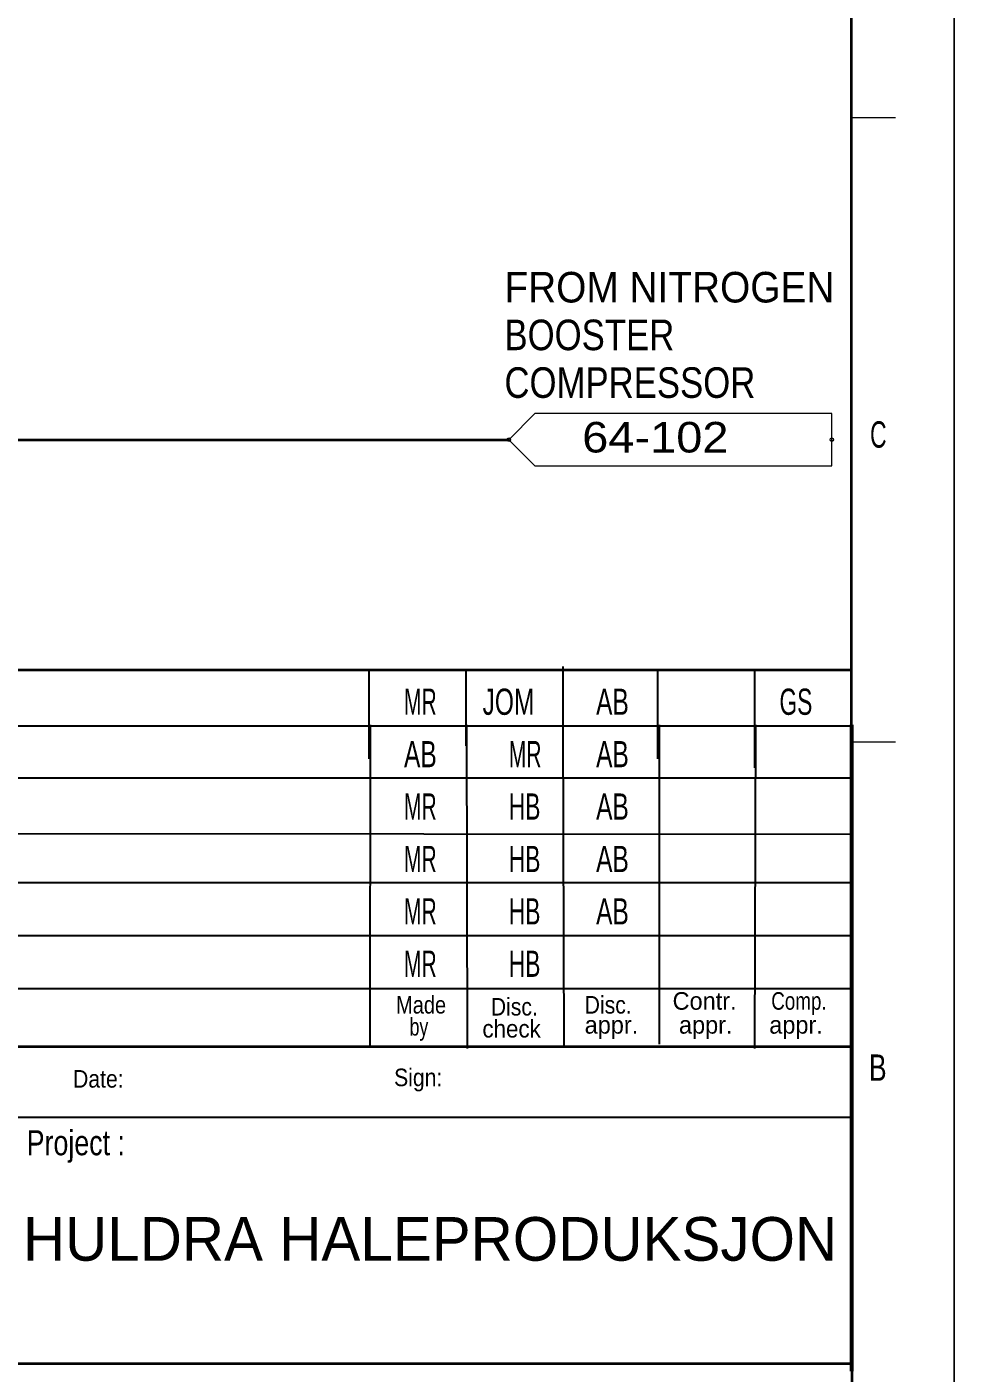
# Model space of a CAD drawing. Header units: millimetres. Extents: x 0 to 845, y 0 to 594.
# Drawn here: x 734.8 to 841, y 83.1 to 237.3 of the extents above; entities that cross this region are included whole.
import ezdxf
from ezdxf.enums import TextEntityAlignment as Align

# ---------------------------------------------------------------- set-up
doc = ezdxf.new("R2010")
doc.units = ezdxf.units.MM
doc.header["$LTSCALE"] = 0.8
doc.header["$PDMODE"] = 32
doc.header["$PDSIZE"] = 0.4
for name, color, linetype, lineweight in [('1', 7, 'Continuous', 13), ('12', 7, 'Continuous', 13), ('40', 7, 'Continuous', 35), ('43', 7, 'Continuous', 13), ('9', 7, 'Continuous', 13)]:
    doc.layers.add(name, color=color, linetype=linetype, lineweight=lineweight)
doc.layers.add('2', color=7, linetype='Continuous')

msp = doc.modelspace()

# ---------------------------------------------------------------- linework, layer by layer
at = {"layer": '1'}
for p, q in [((834.2748, 226.8378), (829.263, 226.8378)), ((834.2748, 155.3567), (829.263, 155.3567))]:
    msp.add_line(p, q, dxfattribs=at)
at = {"layer": '1', "lineweight": 25}
for p, q in [((774.0157, 153.4646), (774.0157, 163.7795)), ((785.1181, 154.9606), (785.1181, 163.7795)), ((796.2205, 153.1496), (796.2205, 164.0157)), ((807.0866, 153.4646), (807.0866, 163.7795)), ((818.189, 152.4409), (818.189, 163.7795)), ((648.7402, 157.2441), (829.0551, 157.2441)), ((774.1331, 157.3701), (774.0709, 120.4906)), ((785.1591, 157.3701), (785.2441, 120.3071)), ((796.185, 157.3701), (796.2906, 120.4551)), ((807.211, 157.3701), (807.222, 120.7858)), ((818.237, 157.3701), (818.1535, 120.289)), ((648.8252, 151.274), (829.2693, 151.274)), ((648.8268, 144.9488), (829.2677, 144.852)), ((648.8276, 139.2898), (829.2701, 139.285)), ((648.8173, 133.2315), (829.2748, 133.2315)), ((648.8126, 127.1669), (829.263, 127.1669)), ((648.7228, 112.4181), (829.2756, 112.4181))]:
    msp.add_line(p, q, dxfattribs=at)
at = {"layer": '1', "lineweight": 53}
msp.add_line((829.263, 157.3701), (829.263, 83.348), dxfattribs=at)
at = {"layer": '1', "lineweight": 35}
msp.add_line((829.2567, 120.4906), (648.8079, 120.4748), dxfattribs=at)
for points in [[(829.263, 112.0142), (829.263, 582.2276), (10.3331, 582.2276), (10.3331, 10.3819)], [(648.7795, 84.0008), (648.8378, 163.6693), (829.263, 163.6693)]]:
    msp.add_lwpolyline(points, dxfattribs=at)
msp.add_lwpolyline([(648.8102, 84.2291), (829.2709, 84.2291), (829.2709, 10.4063), (648.8102, 10.4063)], close=True, dxfattribs=at)
at = {"layer": '12'}
msp.add_lwpolyline([(0, 594), (841, 594), (841, 0), (0, 0)], close=True, dxfattribs=at)
at = {"layer": '40'}
msp.add_line((530, 190), (790, 190), dxfattribs=at)
at = {"layer": '43'}
msp.add_lwpolyline([(827, 193), (793, 193), (790, 190), (793, 187), (827, 187)], close=True, dxfattribs=at)
for p in [(790, 190), (827, 190)]:
    msp.add_point(p, dxfattribs=at)
at = {"layer": '9'}
msp.add_lwpolyline([(0, 0), (841, 0), (841, 594), (0, 594)], close=True, dxfattribs=at)

# ---------------------------------------------------------------- texts
at = {"layer": '1'}
for s, width, p in [('C', 0.65, (833.2701, 189.0835)), ('B', 0.75, (833.2701, 116.5961))]:
    msp.add_text(s, height=3.02, dxfattribs=dict(at, width=width)).set_placement(p, align=Align.RIGHT)
for s, height, width, p in [('Made', 2.013, 0.85, (777.0953, 124.2937)), ('Disc.', 2.013, 0.9, (798.6913, 124.2929)), ('Comp.', 2.013, 0.8, (820.0591, 124.7354)), ('Disc.', 2.013, 0.9, (787.9386, 124.0717)), ('by', 2.013, 0.75, (778.6441, 121.7756)), ('check', 2.013, 0.95, (786.9811, 121.5543)), ('Date:', 2.013, 0.9, (740.0945, 115.8173)), ('Sign:', 2.013, 0.9, (776.8646, 115.9827)), ('Project :', 2.867, 0.8, (734.7843, 108.074))]:
    msp.add_text(s, height=height, dxfattribs=dict(at, width=width)).set_placement(p)
for s, p in [('Contr.', (808.7598, 124.7354)), ('appr.', (798.6913, 121.9969)), ('appr.', (809.4898, 121.9969)), ('appr.', (819.8315, 121.9969))]:
    msp.add_text(s, height=2.013, dxfattribs=at).set_placement(p)
at = {"layer": '2'}
for s, width, p in [('MR', 0.6, (778, 158.5)), ('JOM', 0.7, (787, 158.5)), ('AB', 0.7, (800, 158.5)), ('GS', 0.65, (821, 158.5)), ('AB', 0.7, (778, 152.5)), ('MR', 0.6, (790, 152.5)), ('AB', 0.7, (800, 152.5)), ('MR', 0.6, (778, 146.5)), ('HB', 0.65, (790, 146.5)), ('AB', 0.7, (800, 146.5)), ('MR', 0.6, (778, 140.5)), ('HB', 0.65, (790, 140.5)), ('AB', 0.7, (800, 140.5)), ('MR', 0.6, (778, 134.5)), ('HB', 0.65, (790, 134.5)), ('AB', 0.7, (800, 134.5)), ('MR', 0.6, (778, 128.5)), ('HB', 0.65, (790, 128.5))]:
    msp.add_text(s, height=3, dxfattribs=dict(at, width=width)).set_placement(p)
msp.add_text('HULDRA HALEPRODUKSJON', height=5, dxfattribs=at).set_placement((780.9827, 96), align=Align.CENTER)
at = {"layer": '43'}
for s, width, p in [('FROM NITROGEN', 0.95, (789.5, 205.7094)), ('BOOSTER', 0.85, (789.5, 200.2496)), ('COMPRESSOR', 0.85, (789.5, 194.7898)), ('64-102', 1.15, (798.4055, 188.5339))]:
    msp.add_text(s, height=3.5, dxfattribs=dict(at, width=width)).set_placement(p)

doc.saveas('drawing.dxf')
